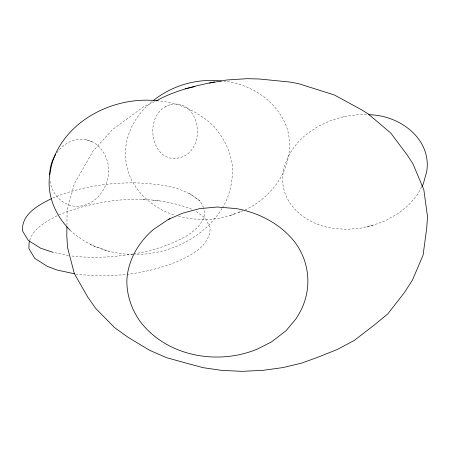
<?xml version="1.0" encoding="UTF-8"?>
<svg xmlns="http://www.w3.org/2000/svg" width="450" height="450" viewBox="0 0 450 450"><rect width="100%" height="100%" fill="white"/><g stroke="black" fill="none" stroke-linecap="round" stroke-linejoin="round"><path stroke-width="0.34" stroke-dasharray="2.25 1.69" d="M66.932 225.338L67.112 210.071L74.424 183.684L93.049 151.076L112.534 129.521L143.381 106.971L155.346 101.374M29.706 240.21C33.981 227.565 47.07 221.046 58.146 215.19M421.611 187.02L417.274 194.957L408.803 204.919L398.267 213.474L384.412 221.197L372.943 225.225L360.405 228.279L345.954 229.388L331.757 228.094C309.302 224.589 286.729 209.121 283.05 185.4C280.418 165.442 291.499 146.441 306.596 134.184L318.082 126.371L330.784 120.482L344.683 116.421L359.106 114.519L367.999 114.761M221.934 208.412C204.081 238.162 168.643 254.745 134.505 254.481M222.283 207.81C229.995 196.009 232.577 181.541 232.616 167.631C230.996 151.852 223.672 137.115 212.991 125.499C198.118 111.454 178.464 102.617 158.102 100.817M56.902 152.724C62.235 145.226 71.004 139.399 80.438 139.359C100.676 138.448 112.764 161.876 107.522 179.73C104.321 192.161 94.612 203.614 81.568 205.875C66.195 209.036 51.547 195.739 50.029 180.709M152.257 101.43C134.308 115.436 122.659 138.617 126 161.634C129.105 187.307 150.294 207.259 174.088 215.004L175.337 215.376M169.661 104.873C140.209 114.497 152.111 170.319 183.831 156.223C207.889 144.585 197.961 96.435 169.172 105.086M245.036 209.931C275.181 195.947 296.865 162.506 287.269 128.931C278.421 102.026 251.741 84.066 224.207 81.259M165.583 106.684L166.545 106.256M58.731 214.869C100.828 198.09 150.424 192.667 193.224 209.779M52.802 197.927C79.419 187.054 108.349 182.346 137.047 182.897C156.516 184.067 177.57 185.394 194.102 196.718M178.453 216.292C196.982 220.742 217.041 221.012 234.922 213.761M238.309 212.473L242.589 210.853M230.31 215.505L242.511 210.887M343.384 116.764L344.289 116.494M372.943 225.225L365.715 227.121M132.992 254.002C112.438 257.423 91.373 258.446 70.661 255.87M133.684 253.873C152.28 250.993 170.364 245.031 186.823 235.868C195.604 229.922 205.414 221.929 204.857 210.218L204.334 209.087M153.034 200.334L159.12 200.756M142.447 199.62L146.768 199.918M133.2 254.475C110.486 254.188 87.66 246.336 70.824 230.929M75.729 274.022C109.423 278.252 144.506 274.697 176.113 262.007C190.648 255.639 210.274 246.077 210.161 227.638L205.245 218.109L195.553 211.056M68.636 255.6L53.207 252.36M92.081 141.699L86.102 139.731M90.096 244.553L109.35 251.595M194.721 197.173L199.991 200.903L204.069 208.524M189.231 193.269L199.991 200.903"/><path stroke-width="0.67" d="M66.915 226.727L66.803 236.447L67.607 247.748L74.346 273.628L87.643 296.916L95.692 308.402L114.429 327.482L128.188 337.359L149.692 350.348L166.421 357.621L187.217 363.403L203.434 367.723L222.024 370.423L242.134 371.329L262.778 370.367L282.926 367.582L301.573 363.127L317.841 357.255L337.275 349.504L354.133 340.532L373.849 325.35L387.754 313.948L404.291 292.731L412.397 280.192L423.079 255.15L426.724 228.139L427.5 216.489L423.838 189.754L412.948 163.862L407.548 155.498L390.769 133.065L367.965 113.743L360.152 109.007L334.282 94.939L298.367 83.599L290.317 82.097L259.419 79.014L247.219 78.671L226.845 79.982L209.554 83.076M29.543 240.891L29.059 242.927L28.924 248.631L34.785 258.368L47.188 266.293L57.049 270.028L74.407 273.746M421.942 186.412L423.276 183.971L426.713 171.546C431.921 138.482 398.812 114.733 368.679 114.784M55.682 154.412C51.789 160.481 49.77 167.692 49.719 174.881M153.354 100.569C172.153 85.371 197.46 78.159 221.49 81.039M51.581 198.568C38.7 204.981 21.313 214.093 22.5 230.929L28.299 240.452L40.697 248.231L53.207 252.36M168.339 219.437L153.366 229.545C138.358 242.314 127.817 260.528 126.849 280.451C126.703 294.621 131.209 308.363 139.174 320.034L140.001 321.261C166.5 356.524 217.851 365.619 257.462 349.02L271.406 341.972L286.071 330.683L296.274 318.471L297.135 316.868C311.991 294.244 311.372 265.067 295.56 243.096C281.278 224.218 259.307 212.737 236.273 208.597L217.344 207.017L199.564 208.654L182.621 213.171L168.339 219.437L169.898 218.751M155.976 101.076C174.111 90.782 194.344 86.012 214.599 81.894M185.181 88.824L195.007 86.524M158.102 100.817C134.809 98.196 110.779 103.596 90.709 115.644C70.627 127.766 53.983 147.623 50.361 171.315C45.574 192.819 54.9 215.454 70.346 230.417"/></g></svg>
